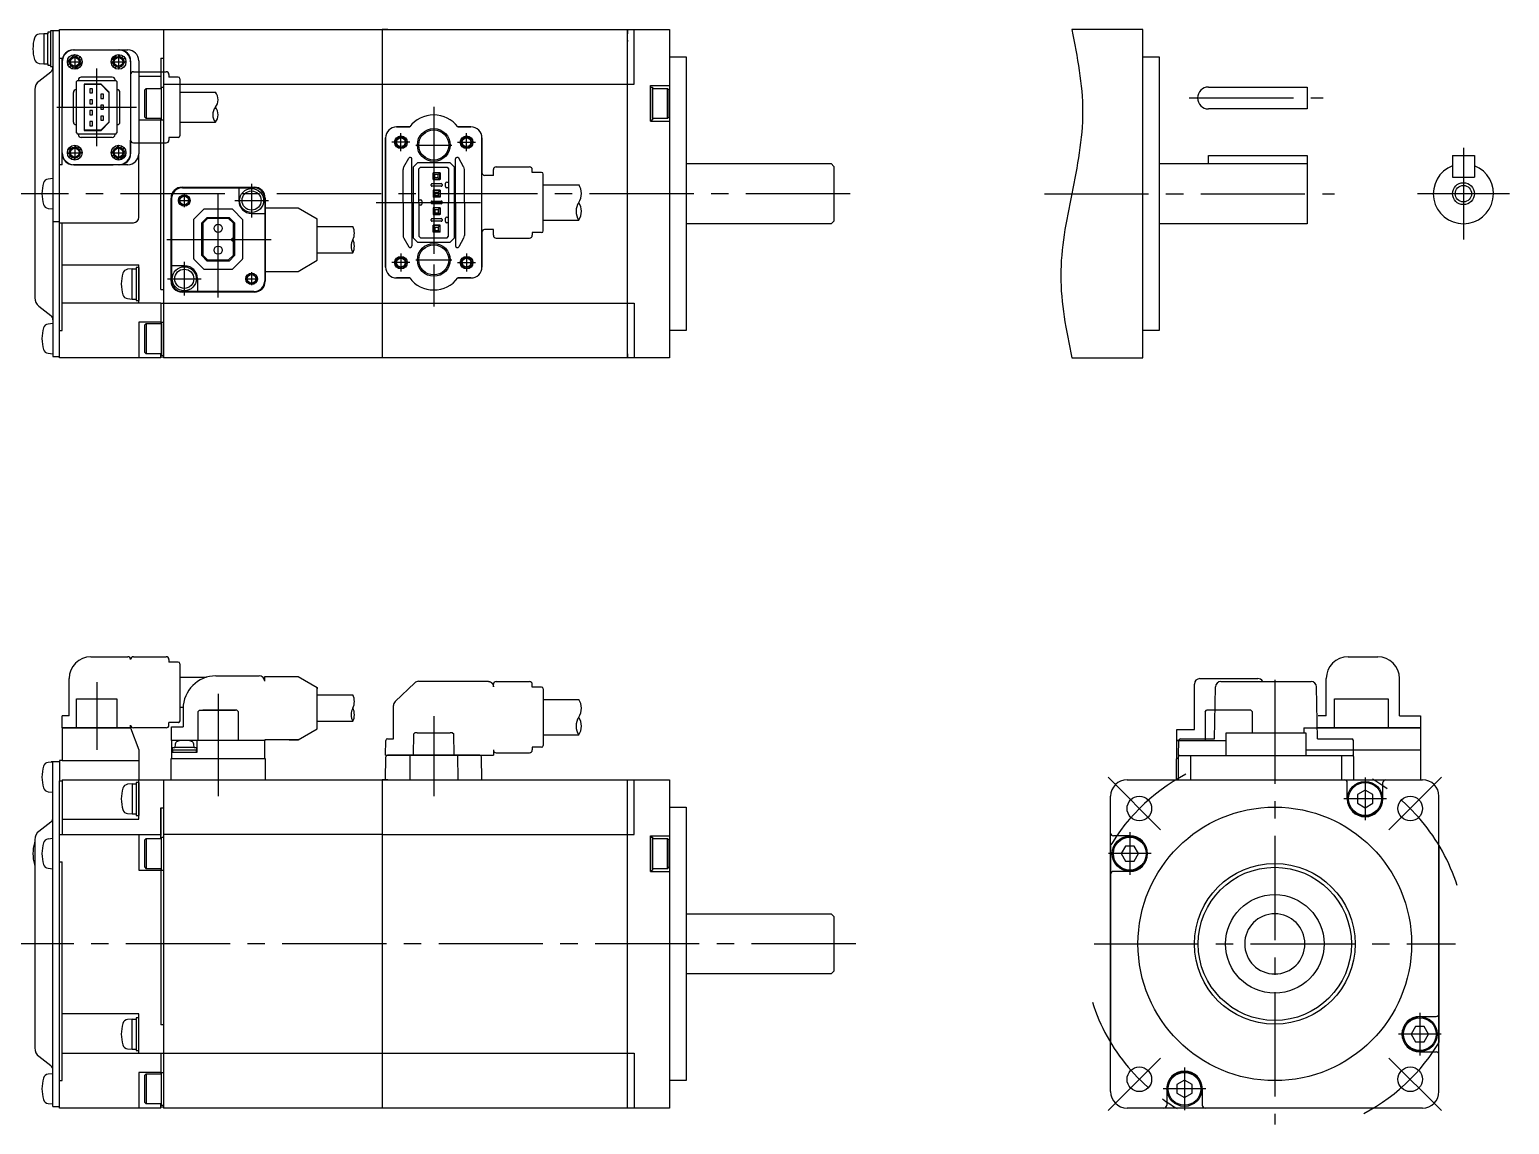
# Model space of a CAD drawing. Header units: millimetres. Extents: x -227 to 179, y -214 to 167.
# Drawn here: x -91.1 to 179.3, y -33 to 167.1 of the extents above; entities that cross this region are included whole.
import ezdxf

# ---------------------------------------------------------------- set-up
doc = ezdxf.new("R2010")
doc.units = ezdxf.units.MM
doc.linetypes.add('CENTER2', pattern=[28.575, 19.05, -3.175, 3.175, -3.175])
pattern_1 = [(45, (-312.71933, 45.2306), (-0.7071068, 1e-16), [])]

msp = doc.modelspace()

# ---------------------------------------------------------------- hatches: boundary and pattern name
at = {"linetype": 'Continuous'}
h = msp.add_hatch(dxfattribs=at)
h.set_pattern_fill('CUSTOM1', color=4, scale=0.5, angle=45, pattern_type=2)
h.set_pattern_definition(pattern_1)
edge = h.paths.add_edge_path()
edge.add_arc((-82.89, 161.24), 1.35, 0, 360)
edge = h.paths.add_edge_path(flags=17)
edge.add_arc((-82.89, 161.24), 1, 0, 360)
h = msp.add_hatch(dxfattribs=at)
h.set_pattern_fill('CUSTOM0', color=4, scale=0.5, angle=45, pattern_type=2)
h.set_pattern_definition(pattern_1)
edge = h.paths.add_edge_path()
edge.add_arc((-74.88, 161.24), 1.35, 0, 360)
edge = h.paths.add_edge_path(flags=17)
edge.add_arc((-74.88, 161.24), 1, 0, 360)
h = msp.add_hatch(dxfattribs=at)
h.set_pattern_fill('CUSTOM2', color=4, scale=0.5, angle=45, pattern_type=2)
h.set_pattern_definition(pattern_1)
edge = h.paths.add_edge_path()
edge.add_arc((-82.88, 144.64), 1.35, 0, 360)
edge = h.paths.add_edge_path(flags=17)
edge.add_arc((-82.88, 144.64), 1, 0, 360)
h = msp.add_hatch(dxfattribs=at)
h.set_pattern_fill('CUSTOM3', color=4, scale=0.5, angle=45, pattern_type=2)
h.set_pattern_definition(pattern_1)
edge = h.paths.add_edge_path()
edge.add_arc((-74.88, 144.64), 1.35, 0, 360)
edge = h.paths.add_edge_path(flags=17)
edge.add_arc((-74.88, 144.64), 1, 0, 360)

# ---------------------------------------------------------------- linework, layer by layer
at = {"color": 7, "linetype": 'Continuous'}
for p, q in [((-88.53, 166.39), (-89.38, 166.32)), ((-88.53, 166.39), (-88.53, 160.89)), ((-87.83, 166.39), (-88.53, 166.39)), ((-87.83, 166.64), (-87.83, 166.39)), ((-87.33, 166.64), (-87.83, 166.64)), ((-87.83, 160.89), (-87.83, 166.39)), ((-87.33, 166.89), (-87.33, 166.64)), ((-86.88, 166.89), (-87.33, 166.89)), ((-87.33, 166.64), (-87.33, 160.64)), ((-85.68, 166.89), (-86.88, 166.89)), ((-86.88, 166.89), (-86.88, 113.8)), ((-85.68, 107.14), (-85.68, 167.14)), ((-85.68, 167.14), (-66.68, 167.14)), ((-66.68, 167.14), (-66.68, 107.14)), ((-66.68, 167.14), (25.82, 167.14)), ((-26.68, 167.14), (-26.68, 135.54)), ((-26.68, 167.14), (-22.68, 167.14)), ((-25.68, 167.14), (-26.68, 167.14)), ((-25.68, 167.14), (-26.68, 167.14)), ((-1.33, 167.14), (-0.83, 167.14)), ((-1.33, 167.14), (-0.83, 167.14)), ((-0.83, 167.14), (1.17, 167.14)), ((18.12, 167.14), (18.12, 166.39)), ((18.12, 166.39), (18.12, 167.14)), ((18.12, 166.39), (18.12, 167.14)), ((18.12, 165.59), (18.12, 167.14)), ((18.12, 166.99), (18.12, 166.79)), ((18.12, 165.39), (18.12, 166.94)), ((18.12, 107.14), (18.12, 165.59)), ((18.12, 165.19), (18.12, 164.99)), ((19.32, 157.14), (19.32, 167.14)), ((25.82, 167.14), (25.82, 107.14)), ((112.3, 167.14), (99.3, 167.14)), ((112.3, 107.14), (112.3, 167.14)), ((-83.18, 163.44), (-74.68, 163.44)), ((-74.68, 163.44), (-73.18, 163.44)), ((-89.38, 160.97), (-88.53, 160.89)), ((-88.53, 160.89), (-87.83, 160.89)), ((-87.83, 160.89), (-87.83, 160.64)), ((-87.83, 160.64), (-87.33, 160.64)), ((-87.33, 160.64), (-87.33, 160.39)), ((-87.33, 160.39), (-86.88, 160.39)), ((-85.68, 161.94), (-85.18, 161.94)), ((-85.18, 142.44), (-85.18, 161.94)), ((-72.68, 161.44), (-72.68, 144.44)), ((-71.18, 161.44), (-71.18, 144.44)), ((-67.18, 161.94), (-67.18, 156.39)), ((-67.18, 161.94), (-66.68, 161.94)), ((25.82, 162.14), (28.82, 162.14)), ((28.82, 162.14), (28.82, 112.14)), ((112.3, 162.14), (115.3, 162.14)), ((115.3, 162.14), (115.3, 112.14)), ((-89.42, 157.74), (-87.27, 159.44)), ((-82.58, 157.64), (-82.38, 157.84)), ((-82.58, 148.24), (-82.58, 157.64)), ((-82.38, 157.84), (-75.38, 157.84)), ((-82.23, 157.94), (-82.23, 157.84)), ((-76.03, 158.44), (-81.73, 158.44)), ((-78.08, 157.19), (-81.18, 157.19)), ((-81.18, 157.19), (-81.18, 148.69)), ((-76.58, 155.69), (-78.08, 157.19)), ((-75.53, 157.84), (-75.53, 157.94)), ((-75.18, 157.64), (-75.38, 157.84)), ((-75.18, 157.64), (-75.18, 148.24)), ((-71.18, 158.64), (-67.18, 158.64)), ((-66.68, 157.14), (18.12, 157.14)), ((18.12, 157.14), (19.32, 157.14)), ((22.32, 156.89), (25.82, 156.89)), ((22.32, 150.39), (22.32, 156.89)), ((-90.18, 156.17), (-90.18, 118.11)), ((-83.13, 150.24), (-83.13, 155.64)), ((-82.63, 156.14), (-82.58, 156.14)), ((-76.58, 150.19), (-76.58, 155.69)), ((-75.13, 156.14), (-75.18, 156.14)), ((-74.63, 150.24), (-74.63, 155.64)), ((-69.81, 156.39), (-70.06, 156.14)), ((-70.06, 151.14), (-70.06, 156.14)), ((-69.81, 156.39), (-67.06, 156.39)), ((-69.81, 156.39), (-69.81, 150.89)), ((-69.81, 156.39), (-69.81, 150.89)), ((-67.06, 150.64), (-67.06, 156.64)), ((-67.06, 150.64), (-67.06, 156.64)), ((-67.06, 150.64), (-67.06, 156.64)), ((-67.06, 150.64), (-67.06, 156.64)), ((-67.06, 156.64), (-66.68, 156.64)), ((22.32, 156.64), (22.7, 156.64)), ((22.32, 156.39), (22.32, 153.64)), ((22.7, 156.64), (22.7, 150.64)), ((22.7, 156.39), (25.45, 156.39)), ((25.7, 156.14), (25.45, 156.39)), ((25.46, 150.89), (25.46, 156.39)), ((25.7, 156.14), (25.7, 151.14)), ((124.3, 156.64), (142.3, 156.64)), ((142.3, 156.64), (142.3, 152.64)), ((22.32, 153.64), (22.32, 150.89)), ((142.3, 152.64), (124.3, 152.64)), ((-82.63, 149.74), (-82.58, 149.74)), ((-78.08, 148.69), (-76.58, 150.19)), ((-75.13, 149.74), (-75.18, 149.74)), ((-71.18, 150.64), (-67.18, 150.64)), ((-70.06, 151.14), (-69.81, 150.89)), ((-67.06, 150.89), (-69.81, 150.89)), ((-67.06, 150.89), (-69.81, 150.89)), ((-67.18, 119.64), (-67.18, 150.89)), ((-67.06, 150.64), (-66.68, 150.64)), ((-67.06, 150.64), (-66.68, 150.64)), ((-21.68, 149.34), (-24.08, 149.34)), ((-10.48, 149.34), (-12.88, 149.34)), ((22.32, 150.64), (22.7, 150.64)), ((22.32, 150.39), (25.82, 150.39)), ((25.45, 150.89), (22.7, 150.89)), ((25.45, 150.89), (25.7, 151.14)), ((-82.58, 148.24), (-82.38, 148.04)), ((-75.38, 148.04), (-82.38, 148.04)), ((-82.23, 147.94), (-82.23, 148.04)), ((-76.03, 147.44), (-81.73, 147.44)), ((-81.18, 148.69), (-78.08, 148.69)), ((-75.53, 148.04), (-75.53, 147.94)), ((-75.38, 148.04), (-75.18, 148.24)), ((-26.08, 147.34), (-26.08, 123.74)), ((-8.48, 123.74), (-8.48, 147.34)), ((-71.18, 132.84), (-71.18, 144.44)), ((-26.68, 144.25), (-26.68, 107.14)), ((-22.75, 142.07), (-21.84, 143.64)), ((-21.28, 135.54), (-21.28, 143.49)), ((-13.28, 135.54), (-13.28, 143.49)), ((-11.82, 142.07), (-12.72, 143.64)), ((124.3, 142.64), (124.3, 144.14)), ((124.3, 144.14), (142.3, 144.14)), ((142.3, 144.14), (142.3, 142.64)), ((-85.18, 142.44), (-85.68, 142.44)), ((-74.68, 142.44), (-83.18, 142.44)), ((-73.18, 142.44), (-74.68, 142.44)), ((-22.88, 135.54), (-22.88, 141.57)), ((-21.01, 142.04), (-20.21, 142.84)), ((-21.01, 129.04), (-21.01, 142.04)), ((-20.21, 142.84), (-14.36, 142.84)), ((-20.01, 141.69), (-19.71, 141.99)), ((-20.01, 135.54), (-20.01, 141.69)), ((-19.71, 141.99), (-14.86, 141.99)), ((-14.86, 141.99), (-14.56, 141.69)), ((-14.56, 141.69), (-14.56, 135.54)), ((-14.36, 142.84), (-13.56, 142.04)), ((-13.56, 142.04), (-13.56, 129.04)), ((-11.68, 135.54), (-11.68, 141.57)), ((28.82, 142.64), (55.32, 142.64)), ((55.32, 142.64), (55.82, 142.14)), ((55.82, 142.14), (55.82, 132.14)), ((115.3, 142.64), (142.3, 142.64)), ((142.3, 142.64), (142.3, 131.64)), ((-86.88, 139.89), (-87.73, 139.82)), ((-63.28, 138.34), (-50.08, 138.34)), ((-63.18, 138.24), (-50.18, 138.24)), ((-52.88, 138.24), (-52.88, 135.84)), ((-17.76, 138.64), (-17.76, 138.84)), ((-17.61, 138.99), (-15.91, 138.99)), ((-15.91, 138.49), (-17.61, 138.49)), ((-15.76, 138.84), (-15.76, 138.64)), ((-15.11, 138.44), (-15.11, 139.04)), ((-14.91, 139.24), (-14.56, 139.24)), ((-14.56, 138.24), (-14.91, 138.24)), ((-65.28, 121.14), (-65.28, 136.34)), ((-65.18, 121.24), (-65.18, 136.24)), ((-48.18, 136.24), (-48.18, 121.24)), ((-48.08, 136.34), (-48.08, 121.14)), ((-22.88, 135.54), (-22.88, 129.51)), ((-21.28, 135.54), (-21.28, 127.59)), ((-20.01, 136.04), (-19.66, 136.04)), ((-20.01, 135.54), (-20.01, 129.39)), ((-19.46, 135.84), (-19.46, 135.24)), ((-17.76, 135.44), (-17.76, 135.64)), ((-17.61, 135.79), (-15.91, 135.79)), ((-15.91, 135.29), (-17.61, 135.29)), ((-15.76, 135.64), (-15.76, 135.44)), ((-14.56, 129.39), (-14.56, 135.54)), ((-13.28, 135.54), (-13.28, 127.59)), ((-11.68, 135.54), (-11.68, 129.51)), ((-87.73, 134.46), (-86.88, 134.39)), ((-59.36, 134.25), (-61.12, 132.49)), ((-59.68, 131.81), (-58.68, 132.81)), ((-58.6, 132.61), (-59.48, 131.73)), ((-54.15, 134.31), (-59.22, 134.31)), ((-58.68, 132.81), (-54.69, 132.81)), ((-54.77, 132.61), (-58.6, 132.61)), ((-53.89, 131.73), (-54.77, 132.61)), ((-53.69, 131.81), (-54.69, 132.81)), ((-54.01, 134.25), (-52.19, 132.35)), ((-50.58, 133.54), (-48.18, 133.54)), ((-19.66, 135.04), (-20.01, 135.04)), ((-17.61, 132.59), (-15.91, 132.59)), ((-15.11, 132.04), (-15.11, 132.64)), ((-14.91, 132.84), (-14.56, 132.84)), ((-86.88, 132.04), (-85.68, 132.04)), ((-85.68, 131.84), (-72.18, 131.84)), ((-85.18, 112.14), (-85.18, 131.84)), ((-61.18, 132.35), (-61.17, 125.29)), ((-59.68, 125.83), (-59.68, 131.81)), ((-59.48, 131.73), (-59.48, 125.91)), ((-53.89, 125.91), (-53.89, 131.73)), ((-53.69, 131.81), (-53.69, 125.83)), ((-52.19, 125.29), (-52.19, 132.35)), ((-17.76, 132.24), (-17.76, 132.44)), ((-15.91, 132.09), (-17.61, 132.09)), ((-15.76, 132.44), (-15.76, 132.24)), ((-14.56, 131.84), (-14.91, 131.84)), ((55.32, 131.64), (28.82, 131.64)), ((55.82, 132.14), (55.32, 131.64)), ((142.3, 131.64), (115.3, 131.64)), ((-54.16, 128.59), (-54.16, 128.89)), ((-54.06, 128.99), (-53.89, 128.99)), ((-53.89, 128.49), (-54.06, 128.49)), ((-22.75, 129.01), (-21.84, 127.44)), ((-20.21, 128.24), (-21.01, 129.04)), ((-14.36, 128.24), (-20.21, 128.24)), ((-20.01, 129.39), (-19.71, 129.09)), ((-19.71, 129.09), (-14.86, 129.09)), ((-14.86, 129.09), (-14.56, 129.39)), ((-13.56, 129.04), (-14.36, 128.24)), ((-11.82, 129.01), (-12.72, 127.44)), ((-61.12, 125.15), (-59.36, 123.39)), ((-59.68, 125.83), (-58.68, 124.83)), ((-59.48, 125.91), (-58.6, 125.03)), ((-54.69, 124.83), (-58.68, 124.83)), ((-58.6, 125.03), (-54.77, 125.03)), ((-54.77, 125.03), (-53.89, 125.91)), ((-54.69, 124.83), (-53.69, 125.83)), ((-54.01, 123.39), (-52.25, 125.15)), ((-85.18, 124.14), (-71.18, 124.14)), ((-72.38, 123.39), (-73.23, 123.32)), ((-72.38, 117.89), (-72.38, 123.39)), ((-72.38, 123.39), (-71.68, 123.39)), ((-71.68, 123.64), (-71.68, 117.64)), ((-71.18, 123.64), (-71.68, 123.64)), ((-71.18, 117.14), (-71.18, 124.14)), ((-71.18, 123.64), (-71.18, 117.64)), ((-71.18, 123.64), (-71.18, 117.64)), ((-62.78, 123.94), (-65.18, 123.94)), ((-59.22, 123.33), (-54.15, 123.33)), ((-24.08, 121.74), (-21.68, 121.74)), ((-12.88, 121.74), (-10.48, 121.74)), ((-67.18, 119.64), (-66.68, 119.64)), ((-50.08, 119.14), (-63.28, 119.14)), ((-50.18, 119.24), (-63.18, 119.24)), ((-60.48, 121.64), (-60.48, 119.24)), ((-87.27, 114.84), (-89.42, 116.54)), ((-67.18, 117.14), (-85.18, 117.14)), ((-73.23, 117.97), (-72.38, 117.89)), ((-72.38, 117.89), (-71.68, 117.89)), ((-71.68, 117.64), (-71.18, 117.64)), ((-67.18, 117.14), (-67.18, 113.39)), ((-67.18, 117.14), (-66.68, 117.14)), ((-66.68, 117.14), (18.12, 117.14)), ((18.12, 117.14), (19.32, 117.14)), ((19.32, 117.14), (19.32, 107.14)), ((-86.88, 113.8), (-86.88, 107.39)), ((-71.18, 113.64), (-71.18, 107.14)), ((-67.18, 113.64), (-71.18, 113.64)), ((-67.06, 107.64), (-67.06, 113.64)), ((-67.06, 113.64), (-66.68, 113.64)), ((-86.88, 113.39), (-87.73, 113.32)), ((-85.68, 112.14), (-85.18, 112.14)), ((-69.81, 113.39), (-70.06, 113.14)), ((-70.06, 108.14), (-70.06, 113.14)), ((-69.81, 113.39), (-69.81, 107.89)), ((-69.81, 113.39), (-67.06, 113.39)), ((-66.68, 110.64), (-66.68, 113.39)), ((-66.68, 110.64), (-66.68, 113.39)), ((28.82, 112.14), (25.82, 112.14)), ((115.3, 112.14), (112.3, 112.14)), ((-66.68, 107.89), (-66.68, 110.64)), ((18.12, 107.14), (18.12, 108.69)), ((-87.73, 107.97), (-86.88, 107.89)), ((-86.88, 107.39), (-85.68, 107.39)), ((-67.18, 107.14), (-85.68, 107.14)), ((-70.06, 108.14), (-69.81, 107.89)), ((-67.06, 107.89), (-69.81, 107.89)), ((-67.18, 107.14), (-67.18, 107.89)), ((-67.18, 107.34), (-66.68, 107.34)), ((-67.06, 107.64), (-66.68, 107.64)), ((25.82, 107.14), (-66.68, 107.14)), ((18.12, 107.89), (18.12, 107.14)), ((18.12, 107.14), (18.12, 107.89)), ((18.12, 107.14), (18.12, 107.89)), ((18.12, 107.49), (18.12, 107.29)), ((99.3, 107.14), (112.3, 107.14)), ((-82.58, 39.5), (-82.58, 44.82)), ((-82.58, 44.82), (-75.18, 44.82)), ((-75.18, 44.82), (-75.18, 39.5)), ((147.31, 44.8), (157.11, 44.8)), ((147.31, 39.5), (147.31, 44.8)), ((157.11, 44.8), (157.11, 39.5)), ((-60.41, 42.4), (-60.11, 42.7)), ((-60.41, 42.4), (-60.41, 37.2)), ((-60.11, 42.7), (-59.49, 42.7)), ((-59.53, 42.7), (-53.54, 42.7)), ((-53.88, 42.7), (-59.49, 42.7)), ((-53.26, 42.7), (-53.88, 42.7)), ((-53.26, 42.7), (-52.96, 42.4)), ((-52.96, 37.2), (-52.96, 42.4)), ((123.66, 42.4), (123.96, 42.7)), ((123.66, 42.4), (123.66, 37.2)), ((124.59, 42.7), (123.96, 42.7)), ((131.44, 42.7), (124.59, 42.7)), ((132.06, 42.7), (131.44, 42.7)), ((132.06, 42.7), (132.36, 42.4)), ((132.36, 38.57), (132.36, 42.4)), ((-85.18, 39.4), (-85.18, 33.5)), ((-80.62, 39.5), (-85.08, 39.5)), ((-75.66, 39.5), (-80.62, 39.5)), ((-75.16, 39.5), (-79.26, 39.5)), ((-73.88, 39.5), (-75.66, 39.5)), ((-72.68, 39.5), (-75.16, 39.5)), ((-72.68, 39.5), (-71.18, 35.5)), ((-21.01, 34.5), (-20.94, 38.4)), ((-20.74, 38.6), (-20.94, 38.4)), ((-20.3, 38.6), (-20.74, 38.6)), ((-20.31, 38.6), (-19.83, 38.6)), ((-19.83, 38.6), (-14.74, 38.6)), ((-14.74, 38.6), (-14.26, 38.6)), ((-13.83, 38.6), (-14.26, 38.6)), ((-13.83, 38.6), (-13.63, 38.4)), ((-13.56, 34.5), (-13.63, 38.4)), ((127.51, 38.57), (142.11, 38.57)), ((127.51, 34.47), (127.51, 38.57)), ((141.71, 39.5), (163.01, 39.5)), ((141.71, 39.5), (141.71, 38.57)), ((142.11, 38.57), (142.11, 34.47)), ((163.01, 39.5), (163.01, 30)), ((-71.18, 35.5), (-71.18, 29.99)), ((-65.18, 37.2), (-65.18, 33.9)), ((-48.18, 37.2), (-65.18, 37.2)), ((-65.03, 35.4), (-65.03, 35.9)), ((-65.03, 35.9), (-64.58, 35.9)), ((-60.63, 35.4), (-65.03, 35.4)), ((-64.98, 35.4), (-65.03, 35.4)), ((-64.98, 35), (-64.98, 35.4)), ((-64.53, 36.49), (-64.58, 35.9)), ((-61.08, 35.9), (-64.58, 35.9)), ((-61.08, 35.9), (-61.14, 36.49)), ((-61.08, 35.9), (-60.63, 35.9)), ((-60.63, 35.4), (-60.68, 35.4)), ((-60.68, 35.4), (-60.68, 35)), ((-60.63, 35.9), (-60.63, 35.4)), ((-60.58, 37.2), (-60.58, 35)), ((-48.18, 33.9), (-48.18, 37.2)), ((118.51, 37.2), (127.51, 37.2)), ((118.51, 33.9), (118.51, 37.2)), ((142.11, 35.5), (163.01, 35.5)), ((-86.88, 33.25), (-87.73, 33.18)), ((-85.68, 33.3), (-87.18, 33.3)), ((-86.88, -29.75), (-86.88, 33.3)), ((-85.18, 33.5), (-85.68, 33.5)), ((-85.68, 33.5), (-85.68, 33.3)), ((-85.68, 33.3), (-85.68, 29.8)), ((-85.18, 33.5), (-71.18, 33.5)), ((-71.18, 33.5), (-71.18, 30)), ((-65.28, 33.9), (-48.08, 33.9)), ((-65.28, 30), (-65.28, 33.9)), ((-63.18, 35), (-65.18, 35)), ((-60.58, 35), (-63.18, 35)), ((-48.08, 33.9), (-48.08, 30)), ((-26.08, 30), (-26.01, 34.21)), ((-13.56, 34.5), (-25.71, 34.5)), ((-21.64, 34.5), (-21.68, 30)), ((-8.86, 34.5), (-13.56, 34.5)), ((-12.92, 34.5), (-12.88, 30)), ((-8.48, 30), (-8.56, 34.21)), ((118.41, 33.8), (118.41, 30)), ((118.61, 33.9), (118.51, 33.9)), ((118.61, 33.9), (118.81, 33.9)), ((118.81, 30.2), (118.81, 34.27)), ((119.01, 34.47), (150.61, 34.47)), ((121.01, 34.47), (121.01, 30)), ((148.61, 34.47), (148.61, 30)), ((150.81, 34.27), (150.81, 30.2)), ((-85.68, 29.8), (-85.18, 29.8)), ((-85.68, -30), (-85.68, 29.8)), ((-85.18, 30), (-85.18, 20)), ((-85.18, 30), (-66.68, 30)), ((-71.18, 22.8), (-71.18, 29.99)), ((-66.68, 30), (25.82, 30)), ((-66.68, 30), (-66.68, -30)), ((-25.68, 30), (-26.68, 30)), ((-25.68, 30), (-26.68, 30)), ((-26.68, 30), (-22.68, 30)), ((-26.68, 30), (-26.68, -1.6)), ((-20.83, 30), (-20.33, 30)), ((-20.83, 30), (-20.33, 30)), ((-20.33, 30), (-18.33, 30)), ((18.12, -30), (18.12, 30)), ((19.32, 20), (19.32, 30)), ((25.82, 30), (25.82, -30)), ((109.41, 30), (163.41, 30)), ((-87.73, 27.82), (-86.88, 27.75)), ((-72.38, 29.25), (-73.23, 29.17)), ((-72.38, 29.25), (-71.68, 29.25)), ((-72.38, 29.25), (-72.38, 23.75)), ((-71.68, 29.5), (-71.68, 23.5)), ((-71.18, 29.5), (-71.68, 29.5)), ((-71.18, 29.5), (-71.18, 23.5)), ((149.66, 26.5), (149.66, 29.5)), ((152.91, 28.1), (151.53, 27.3)), ((151.53, 27.3), (151.53, 25.7)), ((154.3, 27.3), (152.91, 28.1)), ((154.3, 25.7), (154.3, 27.3)), ((156.16, 26.5), (156.16, 29.5)), ((-67.18, 24.9), (-66.68, 24.9)), ((-67.18, 19.25), (-67.18, 24.9)), ((-67.18, 24.9), (-67.18, 19.8)), ((25.82, 25), (28.82, 25)), ((28.82, 25), (28.82, -25)), ((106.41, -27), (106.41, 27)), ((151.53, 25.7), (152.91, 24.9)), ((152.91, 24.9), (154.3, 25.7)), ((166.41, -27), (166.41, 27)), ((-89.42, 20.6), (-87.27, 22.3)), ((-85.18, 22.8), (-71.18, 22.8)), ((-73.23, 23.82), (-72.38, 23.75)), ((-72.38, 23.75), (-71.68, 23.75)), ((-71.68, 23.5), (-71.18, 23.5)), ((-90.18, 19.13), (-90.18, -19.13)), ((-86.88, 19.25), (-87.73, 19.17)), ((-85.68, 20), (-71.18, 20)), ((-85.18, 20), (-67.18, 20)), ((-71.18, 19.94), (-71.18, 20)), ((-67.18, 19.94), (-71.18, 19.94)), ((-71.18, 19.94), (-71.18, 13.5)), ((-69.81, 19.25), (-70.06, 19)), ((-70.06, 14), (-70.06, 19)), ((-69.81, 19.25), (-67.06, 19.25)), ((-69.81, 19.25), (-69.81, 13.75)), ((-67.06, 13.5), (-67.06, 19.5)), ((-67.06, 19.5), (-66.68, 19.5)), ((-26.68, 20), (-66.68, 20)), ((-26.68, 20), (19.32, 20)), ((22.32, 13.25), (22.32, 19.75)), ((22.32, 19.75), (25.82, 19.75)), ((22.32, 19.5), (22.7, 19.5)), ((22.32, 19.25), (22.32, 16.5)), ((22.7, 19.5), (22.7, 13.5)), ((22.7, 19.25), (25.45, 19.25)), ((25.7, 19), (25.45, 19.25)), ((25.46, 13.75), (25.46, 19.25)), ((25.7, 19), (25.7, 14)), ((109.91, 19.75), (106.91, 19.75)), ((22.32, 16.5), (22.32, 13.75)), ((106.41, 18), (106.41, -18)), ((109.11, 17.89), (108.31, 16.5)), ((108.31, 16.5), (109.11, 15.11)), ((110.71, 17.89), (109.11, 17.89)), ((111.51, 16.5), (110.71, 17.89)), ((110.71, 15.11), (111.51, 16.5)), ((166.41, 18), (166.41, -18)), ((-87.73, 13.82), (-86.88, 13.75)), ((-85.68, 15), (-85.18, 15)), ((-85.18, -25), (-85.18, 15)), ((-70.06, 14), (-69.81, 13.75)), ((-67.06, 13.75), (-69.81, 13.75)), ((-67.18, 13.75), (-67.18, -14.8)), ((25.45, 13.75), (22.7, 13.75)), ((25.45, 13.75), (25.7, 14)), ((109.11, 15.11), (110.71, 15.11)), ((-71.18, 13.5), (-67.18, 13.5)), ((-67.06, 13.5), (-66.68, 13.5)), ((22.32, 13.5), (22.7, 13.5)), ((22.32, 13.25), (25.82, 13.25)), ((109.91, 13.25), (106.91, 13.25)), ((-26.68, 7.1), (-26.68, -30)), ((28.82, 5.5), (55.32, 5.5)), ((55.32, 5.5), (55.82, 5)), ((55.82, 5), (55.82, -5)), ((55.82, -5), (55.32, -5.5)), ((55.32, -5.5), (28.82, -5.5)), ((-71.18, -12.8), (-85.18, -12.8)), ((-71.68, -13.5), (-71.68, -19.5)), ((-71.18, -13.5), (-71.68, -13.5)), ((-71.18, -20), (-71.18, -12.8)), ((162.91, -13.25), (165.91, -13.25)), ((162.91, -13.25), (165.91, -13.25)), ((-72.38, -13.75), (-73.23, -13.83)), ((-72.38, -13.75), (-71.68, -13.75)), ((-72.38, -19.25), (-72.38, -13.75)), ((-66.68, -14.8), (-67.18, -14.8)), ((162.11, -15.11), (161.31, -16.5)), ((163.71, -15.11), (162.11, -15.11)), ((164.51, -16.5), (163.71, -15.11)), ((161.31, -16.5), (162.11, -17.89)), ((162.11, -17.89), (163.71, -17.89)), ((163.71, -17.89), (164.51, -16.5)), ((-87.27, -22.3), (-89.42, -20.6)), ((-85.18, -20), (-67.18, -20)), ((-73.23, -19.18), (-72.38, -19.25)), ((-72.38, -19.25), (-71.68, -19.25)), ((-71.68, -19.5), (-71.18, -19.5)), ((-67.18, -20), (-67.18, -23.75)), ((-67.18, -20), (-66.68, -20)), ((-66.68, -20), (-26.68, -20)), ((-26.68, -20), (19.32, -20)), ((19.32, -20), (19.32, -30)), ((162.91, -19.75), (165.91, -19.75)), ((162.91, -19.75), (165.91, -19.75)), ((-86.88, -23.75), (-87.73, -23.83)), ((-67.18, -23.5), (-71.18, -23.5)), ((-71.18, -23.5), (-71.18, -30)), ((-69.81, -23.75), (-70.06, -24)), ((-70.06, -29), (-70.06, -24)), ((-69.81, -23.75), (-67.06, -23.75)), ((-69.81, -23.75), (-69.81, -29.25)), ((-67.06, -29.5), (-67.06, -23.5)), ((-67.06, -23.5), (-66.68, -23.5)), ((-85.68, -25), (-85.18, -25)), ((-66.68, -26.5), (-66.68, -29.25)), ((28.82, -25), (25.82, -25)), ((116.66, -26.5), (116.66, -29.5)), ((119.91, -24.9), (118.53, -25.7)), ((118.53, -25.7), (118.53, -27.3)), ((121.3, -25.7), (119.91, -24.9)), ((121.3, -27.3), (121.3, -25.7)), ((123.16, -26.5), (123.16, -29.5)), ((-87.73, -29.18), (-86.88, -29.25)), ((-70.06, -29), (-69.81, -29.25)), ((-67.06, -29.25), (-69.81, -29.25)), ((-67.18, -30), (-67.18, -29.25)), ((-67.06, -29.5), (-66.68, -29.5)), ((118.53, -27.3), (119.91, -28.1)), ((119.91, -28.1), (121.3, -27.3)), ((-86.88, -29.75), (-85.68, -29.75)), ((-67.18, -30), (-85.68, -30)), ((-67.18, -29.8), (-66.68, -29.8)), ((25.82, -30), (-66.68, -30)), ((163.41, -30), (109.41, -30)), ((154.41, -30), (118.41, -30))]:
    msp.add_line(p, q, dxfattribs=at)
at = {"color": 4, "linetype": 'Continuous'}
for p, q in [((-82.98, 163.44), (-74.88, 163.44)), ((-85.18, 161.24), (-85.18, 152.94)), ((-72.68, 161.24), (-72.68, 158.94)), ((-72.18, 159.44), (-66.18, 159.44)), ((-65.68, 158.94), (-65.68, 158.44)), ((-63.98, 158.44), (-65.68, 158.44)), ((-63.68, 158.14), (-63.68, 147.74)), ((-63.68, 155.69), (-57.18, 155.69)), ((-85.18, 144.64), (-85.18, 152.94)), ((-63.68, 150.19), (-57.18, 150.19)), ((-24.08, 149.34), (-21.68, 149.34)), ((-12.88, 149.34), (-10.48, 149.34)), ((-72.68, 144.64), (-72.68, 146.94)), ((-72.68, 146.94), (-72.68, 146.94)), ((-72.18, 146.44), (-66.18, 146.44)), ((-63.98, 147.44), (-65.68, 147.44)), ((-65.68, 147.44), (-65.68, 146.94)), ((-26.08, 123.74), (-26.08, 147.34)), ((-8.48, 147.34), (-8.48, 140.99)), ((-82.98, 142.44), (-77.78, 142.44)), ((-77.78, 142.44), (-81.98, 142.44)), ((-79.08, 142.44), (-75.88, 142.44)), ((-74.88, 142.44), (-79.08, 142.44)), ((-6.38, 140.49), (-6.38, 141.54)), ((-5.88, 142.04), (0.22, 142.04)), ((0.72, 141.04), (0.72, 141.54)), ((2.42, 141.04), (0.72, 141.04)), ((2.72, 130.34), (2.72, 140.74)), ((-63.18, 138.24), (-50.18, 138.24)), ((-6.38, 140.49), (-7.98, 140.49)), ((2.72, 138.79), (9.22, 138.79)), ((-65.18, 136.24), (-65.18, 121.24)), ((-48.18, 136.24), (-48.18, 134.54)), ((-48.18, 134.54), (-42.08, 134.54)), ((-43.83, 134.54), (-42.08, 134.54)), ((-42.08, 134.54), (-38.58, 132.52)), ((-39.21, 132.88), (-38.58, 132.52)), ((-38.58, 130.04), (-38.58, 132.52)), ((-38.58, 124.96), (-38.58, 132.52)), ((-38.58, 131.14), (-32.08, 131.14)), ((-34.23, 131.14), (-32.08, 131.14)), ((-8.48, 130.09), (-8.48, 123.74)), ((-6.38, 130.59), (-7.98, 130.59)), ((-6.38, 129.54), (-6.38, 130.59)), ((0.72, 130.04), (0.72, 129.54)), ((2.42, 130.04), (0.72, 130.04)), ((2.72, 132.29), (9.22, 132.29)), ((-5.88, 129.04), (0.22, 129.04)), ((-42.08, 122.94), (-38.58, 124.96)), ((-39.21, 124.6), (-38.58, 124.96)), ((-38.58, 126.34), (-32.08, 126.34)), ((-34.23, 126.34), (-32.08, 126.34)), ((-48.18, 122.94), (-42.08, 122.94)), ((-48.18, 122.94), (-48.18, 121.24)), ((-43.83, 122.94), (-42.08, 122.94)), ((-21.68, 121.74), (-24.08, 121.74)), ((-10.48, 121.74), (-12.88, 121.74)), ((-63.18, 119.24), (-50.18, 119.24)), ((-79.93, 52.5), (-73.18, 52.5)), ((-72.18, 52.5), (-66.18, 52.5)), ((-65.68, 52), (-65.68, 51.5)), ((-63.98, 51.5), (-65.68, 51.5)), ((149.81, 52.5), (155.21, 52.5)), ((-63.68, 51.2), (-63.68, 40.8)), ((-63.68, 48.75), (-58.81, 48.75)), ((-57.08, 49), (-49.18, 49)), ((-48.18, 48), (-48.18, 48.9)), ((-48.18, 48.9), (-42.08, 48.9)), ((-48.18, 48), (-48.18, 48.9)), ((-42.08, 48.9), (-38.58, 46.88)), ((-83.93, 41.7), (-83.93, 48.5)), ((-38.58, 39.32), (-38.58, 46.88)), ((-38.58, 46.88), (-38.58, 46.65)), ((-38.58, 46.88), (-38.58, 46.65)), ((-24.34, 44.29), (-20.74, 47.71)), ((-20.04, 48), (-7.38, 48)), ((-6.38, 47), (-6.38, 47.5)), ((-5.88, 47.95), (0.22, 47.95)), ((0.72, 46.95), (0.72, 47.45)), ((2.42, 46.95), (0.72, 46.95)), ((2.32, 46.95), (0.92, 46.95)), ((2.72, 46.65), (2.72, 36.25)), ((121.71, 39.2), (121.71, 47.5)), ((122.71, 48.5), (133.31, 48.5)), ((125.41, 37.47), (125.58, 46.99)), ((126.58, 47.97), (143.05, 47.97)), ((144.21, 37.47), (144.05, 46.99)), ((145.81, 46.68), (145.81, 48.5)), ((145.81, 41.7), (145.81, 48.5)), ((159.21, 41.7), (159.21, 48.5)), ((-38.58, 45.5), (-32.08, 45.5)), ((-24.63, 37.5), (-24.63, 43.59)), ((2.72, 44.7), (9.22, 44.7)), ((-83.93, 41.7), (-85.18, 41.7)), ((-85.18, 39.5), (-85.18, 41.7)), ((-63.68, 43.25), (-63.08, 43.25)), ((-63.08, 43), (-63.08, 39.7)), ((-63.08, 43), (-63.08, 39.7)), ((-38.58, 40.7), (-32.08, 40.7)), ((145.81, 41.7), (144.35, 41.7)), ((159.21, 41.7), (163.01, 41.7)), ((163.01, 41.7), (163.01, 39.5)), ((-85.18, 39.5), (-78.93, 39.5)), ((-78.93, 39.5), (-72.68, 39.5)), ((-72.68, 39.5), (-72.68, 40)), ((-66.18, 39.5), (-72.18, 39.5)), ((-65.68, 40), (-65.68, 40.5)), ((-63.98, 40.5), (-65.68, 40.5)), ((-65.18, 39.7), (-63.08, 39.7)), ((-65.18, 39.7), (-63.08, 39.7)), ((-65.18, 37.2), (-65.18, 39.7)), ((-42.08, 37.3), (-38.58, 39.32)), ((2.72, 38.2), (9.22, 38.2)), ((118.51, 36.7), (118.51, 39.2)), ((118.51, 39.2), (121.71, 39.2)), ((163.01, 39.5), (144.18, 39.5)), ((-48.18, 37.2), (-65.18, 37.2)), ((-42.08, 37.3), (-48.18, 37.3)), ((-48.18, 37.3), (-48.18, 37.2)), ((-43.73, 37.3), (-42.08, 37.3)), ((-26.08, 34.5), (-26.04, 37.21)), ((-25.74, 37.5), (-24.63, 37.5)), ((-6.38, 35.45), (-6.38, 34.5)), ((2.42, 35.95), (0.72, 35.95)), ((0.72, 35.95), (0.72, 35.45)), ((2.32, 35.95), (0.92, 35.95)), ((118.86, 37.2), (118.51, 37.2)), ((118.81, 34.47), (118.86, 37.18)), ((119.16, 37.47), (125.41, 37.47)), ((144.21, 37.47), (150.47, 37.47)), ((150.81, 34.47), (150.77, 37.18)), ((-26.08, 34.5), (-17.28, 34.5)), ((-17.28, 34.5), (-6.38, 34.5)), ((-5.88, 34.95), (0.22, 34.95)), ((118.81, 34.47), (150.81, 34.47))]:
    msp.add_line(p, q, dxfattribs=at)
at = {"color": 1, "linetype": 'CENTER2'}
for p, q in [((-82.89, 162.44), (-82.89, 160.04)), ((-74.88, 162.44), (-74.88, 160.04)), ((-84.09, 161.24), (-81.69, 161.24)), ((-78.88, 145.84), (-78.88, 160.04)), ((-76.08, 161.24), (-73.68, 161.24)), ((120.76, 154.64), (145.23, 154.64)), ((-86.19, 152.94), (-71.58, 152.94)), ((-17.28, 153.04), (-17.28, 151.54)), ((-17.28, 151.54), (-17.28, 116.53)), ((-21.63, 146.54), (-24.93, 146.54)), ((-23.28, 144.89), (-23.28, 148.19)), ((-20.58, 146.04), (-13.98, 146.04)), ((-17.28, 146.4), (-17.28, 118.04)), ((-12.93, 146.54), (-9.63, 146.54)), ((-11.28, 144.89), (-11.28, 148.19)), ((-84.08, 144.64), (-81.68, 144.64)), ((-82.88, 145.84), (-82.88, 143.44)), ((-76.08, 144.64), (-73.68, 144.64)), ((-74.88, 145.84), (-74.88, 143.44)), ((170.88, 145.54), (170.88, 128.74)), ((-56.68, 118.14), (-56.68, 139.34)), ((-50.57, 138.97), (-50.57, 132.81)), ((58.82, 137.14), (-93.18, 137.14)), ((-64.07, 135.89), (-61.67, 135.89)), ((-62.87, 137.09), (-62.87, 134.69)), ((-53.65, 135.89), (-48.37, 135.89)), ((-48.37, 135.89), (-47.49, 135.89)), ((-27.79, 135.54), (-6.23, 135.54)), ((94.3, 137.14), (147.3, 137.14)), ((179.28, 137.14), (162.48, 137.14)), ((-66.05, 128.74), (-46.89, 128.74)), ((-62.87, 124.67), (-62.87, 118.51)), ((-21.63, 124.54), (-24.93, 124.54)), ((-23.28, 126.19), (-23.28, 122.89)), ((-20.58, 125.04), (-13.98, 125.04)), ((-12.93, 124.54), (-9.63, 124.54)), ((-11.28, 126.19), (-11.28, 122.89)), ((-50.57, 122.79), (-50.57, 120.39)), ((-65.95, 121.59), (-60.67, 121.59)), ((-60.67, 121.59), (-59.79, 121.59)), ((-51.77, 121.59), (-49.37, 121.59)), ((-78.88, 47.82), (-78.88, 35.5)), ((136.41, 48.3), (136.41, -33)), ((-56.68, 45.7), (-56.68, 27)), ((-17.28, 41.6), (-17.28, 27)), ((115.55, 20.86), (105.94, 30.48)), ((152.91, 30.4), (152.91, 22.6)), ((157.27, 20.86), (166.89, 30.48)), ((156.81, 26.5), (149.01, 26.5)), ((109.91, 20.4), (109.91, 12.6)), ((113.81, 16.5), (106.01, 16.5)), ((59.82, 0), (-94.18, 0)), ((103.41, 0), (169.41, 0)), ((162.91, -12.6), (162.91, -20.4)), ((166.81, -16.5), (159.01, -16.5)), ((115.55, -20.86), (105.94, -30.48)), ((157.27, -20.86), (166.89, -30.48)), ((119.91, -22.6), (119.91, -30.4)), ((123.81, -26.5), (116.01, -26.5))]:
    msp.add_line(p, q, dxfattribs=at)
at = {"color": 2, "linetype": 'Continuous'}
for p, q in [((-81.13, 157.14), (-78.13, 157.14)), ((-81.13, 148.74), (-81.13, 157.14)), ((-78.13, 157.14), (-76.63, 155.64)), ((-80.13, 156.32), (-80.13, 155.57)), ((-79.63, 156.32), (-80.13, 156.32)), ((-80.13, 155.57), (-79.63, 155.57)), ((-80.13, 154.32), (-80.13, 153.57)), ((-79.63, 154.32), (-80.13, 154.32)), ((-79.63, 155.57), (-79.63, 156.32)), ((-79.63, 153.57), (-79.63, 154.32)), ((-77.63, 155.32), (-78.13, 155.32)), ((-78.13, 155.32), (-78.13, 154.57)), ((-78.13, 154.57), (-77.63, 154.57)), ((-77.63, 154.57), (-77.63, 155.32)), ((-76.63, 155.64), (-76.63, 150.24)), ((-80.13, 153.57), (-79.63, 153.57)), ((-80.13, 152.32), (-80.13, 151.57)), ((-79.63, 152.32), (-80.13, 152.32)), ((-80.13, 151.57), (-79.63, 151.57)), ((-79.63, 151.57), (-79.63, 152.32)), ((-78.13, 153.32), (-78.13, 152.57)), ((-77.63, 153.32), (-78.13, 153.32)), ((-78.13, 152.57), (-77.63, 152.57)), ((-77.63, 152.57), (-77.63, 153.32)), ((-78.13, 148.74), (-81.13, 148.74)), ((-80.13, 150.32), (-80.13, 149.57)), ((-79.63, 150.32), (-80.13, 150.32)), ((-80.13, 149.57), (-79.63, 149.57)), ((-79.63, 149.57), (-79.63, 150.32)), ((-78.13, 151.32), (-78.13, 150.57)), ((-77.63, 151.32), (-78.13, 151.32)), ((-78.13, 150.57), (-77.63, 150.57)), ((-76.63, 150.24), (-78.13, 148.74)), ((-77.63, 150.57), (-77.63, 151.32)), ((-19.78, 144.38), (-19.78, 144.9)), ((-19.68, 144.7), (-19.68, 144.24)), ((-14.88, 144.7), (-14.88, 144.24)), ((-14.78, 144.9), (-14.78, 144.38)), ((-17.37, 140.96), (-17.37, 139.73)), ((-16.14, 140.96), (-17.37, 140.96)), ((-17.36, 139.74), (-17.36, 140.96)), ((-16.16, 140.94), (-17.36, 140.94)), ((-17.06, 140.64), (-17.36, 140.94)), ((-16.46, 140.64), (-17.06, 140.64)), ((-17.06, 140.04), (-17.06, 140.64)), ((-16.46, 140.64), (-16.16, 140.94)), ((-16.46, 140.04), (-16.46, 140.64)), ((-16.16, 139.74), (-16.16, 140.96)), ((-16.14, 140.96), (-16.14, 139.73)), ((-17.36, 140.54), (-17.37, 140.54)), ((-17.36, 140.14), (-17.37, 140.14)), ((-16.14, 139.73), (-17.37, 139.73)), ((-17.06, 140.04), (-17.36, 139.74)), ((-17.36, 139.74), (-16.16, 139.74)), ((-16.46, 140.04), (-17.06, 140.04)), ((-16.46, 140.04), (-16.16, 139.74)), ((-16.16, 140.14), (-16.14, 140.14)), ((-16.14, 137.76), (-17.37, 137.76)), ((-17.37, 137.76), (-17.37, 136.53)), ((-17.36, 137.34), (-17.37, 137.34)), ((-17.36, 136.94), (-17.37, 136.94)), ((-16.14, 136.53), (-17.37, 136.53)), ((-16.16, 137.74), (-17.36, 137.74)), ((-17.36, 137.74), (-17.36, 136.54)), ((-17.06, 137.44), (-17.36, 137.74)), ((-17.06, 136.84), (-17.36, 136.54)), ((-17.36, 136.54), (-16.16, 136.54)), ((-17.06, 137.44), (-17.06, 136.84)), ((-17.06, 137.44), (-16.46, 137.44)), ((-17.06, 136.84), (-16.46, 136.84)), ((-16.46, 137.44), (-16.16, 137.74)), ((-16.46, 137.44), (-16.46, 136.84)), ((-16.46, 136.84), (-16.16, 136.54)), ((-16.16, 137.74), (-16.16, 136.54)), ((-16.16, 137.34), (-16.14, 137.34)), ((-16.16, 136.94), (-16.14, 136.94)), ((-16.14, 137.76), (-16.14, 136.53)), ((-16.14, 134.56), (-17.37, 134.56)), ((-17.37, 134.56), (-17.37, 133.33)), ((-17.36, 134.14), (-17.37, 134.14)), ((-17.36, 133.74), (-17.37, 133.74)), ((-16.14, 133.33), (-17.37, 133.33)), ((-16.16, 134.54), (-17.36, 134.54)), ((-17.36, 134.54), (-17.36, 133.34)), ((-17.06, 134.24), (-17.36, 134.54)), ((-17.06, 133.64), (-17.36, 133.34)), ((-17.36, 133.34), (-16.16, 133.34)), ((-17.06, 134.24), (-17.06, 133.64)), ((-17.06, 134.24), (-16.46, 134.24)), ((-17.06, 133.64), (-16.46, 133.64)), ((-16.46, 134.24), (-16.16, 134.54)), ((-16.46, 134.24), (-16.46, 133.64)), ((-16.46, 133.64), (-16.16, 133.34)), ((-16.16, 134.54), (-16.16, 133.34)), ((-16.16, 134.14), (-16.14, 134.14)), ((-16.16, 133.74), (-16.14, 133.74)), ((-16.14, 134.56), (-16.14, 133.33)), ((-16.14, 131.36), (-17.37, 131.36)), ((-17.37, 130.13), (-17.37, 131.36)), ((-17.36, 130.94), (-17.37, 130.94)), ((-17.36, 130.54), (-17.37, 130.54)), ((-16.14, 130.13), (-17.37, 130.13)), ((-16.16, 131.34), (-17.36, 131.34)), ((-17.36, 131.34), (-17.36, 130.14)), ((-17.06, 131.04), (-17.36, 131.34)), ((-17.06, 130.44), (-17.36, 130.14)), ((-17.36, 130.14), (-16.16, 130.14)), ((-17.06, 131.04), (-17.06, 130.44)), ((-17.06, 131.04), (-16.46, 131.04)), ((-17.06, 130.44), (-16.46, 130.44)), ((-16.46, 131.04), (-16.16, 131.34)), ((-16.46, 131.04), (-16.46, 130.44)), ((-16.46, 130.44), (-16.16, 130.14)), ((-16.16, 131.34), (-16.16, 130.14)), ((-16.16, 130.94), (-16.14, 130.94)), ((-16.16, 130.54), (-16.14, 130.54)), ((-16.14, 130.13), (-16.14, 131.36))]:
    msp.add_line(p, q, dxfattribs=at)
for p, q in [((168.88, 144.14), (168.88, 140.14)), ((168.88, 144.14), (172.88, 144.14)), ((172.88, 144.14), (172.88, 140.14)), ((168.88, 140.14), (172.88, 140.14))]:
    msp.add_line(p, q)
at = {"color": 4, "linetype": 'Continuous'}
msp.add_lwpolyline([(-7.38, 48), (-7.36, 48), (-7.34, 48), (-7.32, 48), (-7.3, 47.99), (-7.28, 47.99), (-7.25, 47.99), (-7.23, 47.99), (-7.21, 47.98), (-7.19, 47.98), (-7.17, 47.98), (-7.15, 47.97), (-7.13, 47.97), (-7.1, 47.96), (-7.08, 47.95), (-7.06, 47.95), (-7.04, 47.94), (-7.02, 47.93), (-7, 47.92), (-6.98, 47.92), (-6.96, 47.91), (-6.94, 47.9), (-6.92, 47.89), (-6.9, 47.88), (-6.88, 47.87), (-6.87, 47.85), (-6.85, 47.84), (-6.83, 47.83), (-6.81, 47.82), (-6.79, 47.81), (-6.78, 47.79), (-6.76, 47.78), (-6.74, 47.77), (-6.73, 47.75), (-6.71, 47.74), (-6.69, 47.72), (-6.68, 47.71), (-6.66, 47.69), (-6.65, 47.68), (-6.63, 47.66), (-6.62, 47.64), (-6.6, 47.63), (-6.59, 47.61), (-6.58, 47.59), (-6.57, 47.57), (-6.55, 47.56), (-6.54, 47.54), (-6.53, 47.52), (-6.52, 47.5), (-6.51, 47.48), (-6.5, 47.46), (-6.49, 47.44), (-6.48, 47.42), (-6.47, 47.4), (-6.46, 47.38), (-6.45, 47.36), (-6.44, 47.34), (-6.44, 47.32), (-6.43, 47.3), (-6.42, 47.28), (-6.42, 47.26), (-6.41, 47.24), (-6.41, 47.22), (-6.4, 47.2), (-6.4, 47.17), (-6.4, 47.15), (-6.39, 47.13), (-6.39, 47.11), (-6.39, 47.09), (-6.39, 47.07), (-6.39, 47.04), (-6.39, 47.02), (-6.38, 47)], dxfattribs=at)
for centre in [(-82.89, 161.24), (-74.88, 161.24), (-82.88, 144.64), (-74.88, 144.64)]:
    msp.add_circle(centre, 1.35, dxfattribs=at)
at = {"color": 2, "linetype": 'Continuous'}
for centre, radius in [((-82.89, 161.24), 1), ((-74.88, 161.24), 1), ((-23.28, 146.54), 1), ((-11.28, 146.54), 1), ((-82.88, 144.64), 1), ((-74.88, 144.64), 1), ((170.88, 137.14), 2), ((-62.87, 135.89), 1), ((-56.68, 130.82), 0.748), ((-56.68, 126.82), 0.748), ((-23.28, 124.54), 1), ((-11.28, 124.54), 1), ((-50.57, 121.59), 1)]:
    msp.add_circle(centre, radius, dxfattribs=at)
at = {"color": 7, "linetype": 'Continuous'}
for centre, radius in [((-82.89, 161.24), 0.8), ((-74.88, 161.24), 0.8), ((-17.28, 146.04), 3), ((-17.28, 146.04), 3), ((-17.28, 146.04), 2.75), ((-23.28, 146.54), 1.15), ((-23.28, 146.54), 0.8), ((-11.28, 146.54), 1.15), ((-11.28, 146.54), 0.8), ((-82.88, 144.64), 0.8), ((-74.88, 144.64), 0.8), ((-50.57, 135.89), 2.2), ((-62.87, 135.89), 1.05), ((-62.87, 135.89), 0.8), ((-50.57, 135.89), 1.75), ((-17.28, 125.04), 3), ((-17.28, 125.04), 3), ((-17.28, 125.04), 2.75), ((-23.28, 124.54), 1.15), ((-23.28, 124.54), 0.8), ((-11.28, 124.54), 1.15), ((-11.28, 124.54), 0.8), ((-62.87, 121.59), 2.2), ((-62.87, 121.59), 1.75), ((-50.57, 121.59), 1.05), ((-50.57, 121.59), 0.8), ((152.91, 26.5), 3.2), ((152.91, 26.5), 3), ((111.66, 24.75), 2.25), ((136.41, 0), 25), ((161.16, 24.75), 2.25), ((109.91, 16.5), 3.2), ((109.91, 16.5), 3), ((136.41, 0), 14.69), ((136.41, 0), 14), ((136.41, 0), 9), ((162.91, -16.5), 3.2), ((162.91, -16.5), 3), ((111.66, -24.75), 2.25), ((119.91, -26.5), 3.2), ((119.91, -26.5), 3), ((161.16, -24.75), 2.25)]:
    msp.add_circle(centre, radius, dxfattribs=at)
msp.add_circle((170.88, 137.14), 1.5)
for centre, radius, start, end in [((-83.53, 163.64), 7, 163.743, 180), ((-89.29, 165.32), 1, 95, 163.743), ((-83.53, 163.64), 7, 180, 196.257), ((-83.18, 161.44), 2, 90, 180), ((-74.68, 161.44), 2, 0, 90), ((-73.18, 161.44), 2, 0, 90), ((-89.29, 161.96), 1, 196.257, 265), ((-87.88, 160.23), 1, 308.2338, 0), ((-88.18, 156.17), 2, 128.2338, 180), ((-81.73, 157.94), 0.5, 90, 180), ((-76.03, 157.94), 0.5, 360, 90), ((-82.63, 155.64), 0.5, 90, 180), ((-75.13, 155.64), 0.5, 0, 90), ((-17.28, 146.04), 5.5, 90, 143.1301), ((-17.28, 146.04), 5.5, 36.8699, 90), ((-82.63, 150.24), 0.5, 180, 270), ((-75.13, 150.24), 0.5, 270, 0), ((-24.08, 147.34), 2, 90, 180), ((-10.48, 147.34), 2, 360, 90), ((-81.73, 147.94), 0.5, 180, 270), ((-76.03, 147.94), 0.5, 270, 360), ((-83.18, 144.44), 2, 180, 270), ((-74.68, 144.44), 2, 270, 0), ((-73.18, 144.44), 2, 270, 0), ((-21.58, 143.49), 0.3, 0, 150), ((-12.98, 143.49), 0.3, 30, 180), ((-21.88, 141.57), 1, 150, 180), ((-12.68, 141.57), 1, 0, 30), ((-81.88, 137.14), 7, 163.743, 180), ((-87.64, 138.82), 1, 95, 163.743), ((-63.28, 136.34), 2, 90, 180), ((-63.18, 136.24), 2, 89.9989, 180), ((-50.18, 136.24), 2, 0, 89.9989), ((-50.08, 136.34), 2, 0, 90), ((-17.61, 138.84), 0.15, 90, 180), ((-17.61, 138.64), 0.15, 180, 270), ((-15.91, 138.84), 0.15, 0, 90), ((-15.91, 138.64), 0.15, 270, 0), ((-14.91, 139.04), 0.2, 90, 180), ((-14.91, 138.44), 0.2, 180, 270), ((-81.88, 137.14), 7, 180, 196.257), ((-50.58, 135.84), 2.3, 180, 269.9989), ((-19.66, 135.84), 0.2, 0, 90), ((-19.66, 135.24), 0.2, 270, 0), ((-17.61, 135.64), 0.15, 90, 180), ((-17.61, 135.44), 0.15, 180, 270), ((-15.91, 135.64), 0.15, 0, 90), ((-15.91, 135.44), 0.15, 270, 0), ((-87.64, 135.46), 1, 196.257, 265), ((-72.18, 132.84), 1, 270, 0), ((-59.22, 134.11), 0.2, 89.9988, 135.0061), ((-54.15, 134.11), 0.2, 44.9907, 89.9988), ((-17.61, 132.44), 0.15, 90, 180), ((-15.91, 132.44), 0.15, 0, 90), ((-14.91, 132.64), 0.2, 90, 180), ((-60.98, 132.35), 0.2, 135.0061, 180.0061), ((-17.61, 132.24), 0.15, 180, 270), ((-15.91, 132.24), 0.15, 270, 0), ((-14.91, 132.04), 0.2, 180, 270), ((-54.06, 128.89), 0.0998, 90, 180), ((-54.06, 128.59), 0.0998, 180, 270), ((-21.88, 129.51), 1, 180, 210), ((-21.58, 127.59), 0.3, 210, 0), ((-12.98, 127.59), 0.3, 180, 330), ((-12.68, 129.51), 1, 330, 0), ((-60.97, 125.29), 0.2, 180.0061, 225.0061), ((-52.39, 125.29), 0.2, 314.9991, 359.9907), ((-67.38, 120.64), 7, 163.743, 180), ((-73.14, 122.32), 1, 95, 163.743), ((-62.78, 121.64), 2.3, 0, 90), ((-59.22, 123.53), 0.2, 225.0061, 269.9991), ((-54.15, 123.53), 0.2, 269.9991, 314.9991), ((-24.08, 123.74), 2, 180, 270), ((-17.28, 125.04), 5.5, 216.8699, 270), ((-17.28, 125.04), 5.5, 270, 323.1301), ((-10.48, 123.74), 2, 270, 360), ((-67.38, 120.64), 7, 180, 196.257), ((-63.28, 121.14), 2, 180, 270), ((-63.18, 121.24), 2, 180, 269.9989), ((-50.18, 121.24), 2, 269.9989, 0), ((-50.08, 121.14), 2, 270, 0), ((-88.18, 118.11), 2, 180, 231.7662), ((-73.14, 118.96), 1, 196.257, 265), ((-87.88, 114.06), 1, 0, 51.7662), ((-81.88, 110.64), 7, 163.743, 180), ((-87.64, 112.32), 1, 95, 163.743), ((-81.88, 110.64), 7, 180, 196.257), ((-87.64, 108.96), 1, 196.257, 265), ((-85.08, 39.4), 0.1, 90, 180), ((-63.93, 36.44), 0.6, 106.3877, 175), ((-62.83, 32.7), 4.5, 90, 106.3877), ((-62.83, 32.7), 4.5, 73.6123, 90), ((-61.73, 36.44), 0.6, 5, 73.6123), ((-81.88, 30.5), 7, 163.743, 180), ((-87.64, 32.18), 1, 95, 163.743), ((-25.71, 34.2), 0.3, 90, 179), ((-8.86, 34.2), 0.3, 1, 90), ((118.51, 33.8), 0.1, 90, 180), ((119.01, 34.27), 0.2, 90, 180), ((150.61, 34.27), 0.2, 0, 90), ((-81.88, 30.5), 7, 180, 196.257), ((109.41, 27), 3, 90, 180), ((118.61, 30.2), 0.2, 270, 0), ((149.16, 29.5), 0.5, 0, 90), ((151.01, 30.2), 0.2, 180, 270), ((156.66, 29.5), 0.5, 90, 180), ((163.41, 27), 3, 0, 90), ((-87.64, 28.82), 1, 196.257, 265), ((-67.38, 26.5), 7, 163.743, 180), ((-73.14, 28.18), 1, 95, 163.743), ((-67.38, 26.5), 7, 180, 196.257), ((-73.14, 24.82), 1, 196.257, 265), ((152.91, 26.5), 3.25, 180, 0), ((-87.88, 23.09), 1, 308.2338, 0), ((-88.18, 19.03), 2, 128.2338, 180), ((-87.64, 18.18), 1, 95, 163.743), ((106.91, 20.25), 0.5, 180, 270), ((109.91, 16.5), 3.25, 270, 90), ((-83.53, 16.5), 7, 163.743, 180), ((-83.53, 16.5), 7, 180, 196.257), ((-89.29, 18.18), 1, 152.8615, 163.743), ((-81.88, 16.5), 7, 163.743, 180), ((-81.88, 16.5), 7, 180, 196.257), ((-89.29, 14.82), 1, 196.257, 207.1385), ((-87.64, 14.82), 1, 196.257, 265), ((106.91, 12.75), 0.5, 90, 180), ((136.41, 0), 5.5, 90, 0), ((136.41, 0), 5.5, 0, 90), ((162.91, -16.5), 3.25, 90, 270), ((162.91, -16.5), 3.25, 90, 270), ((165.91, -12.75), 0.5, 270, 0), ((165.91, -12.75), 0.5, 270, 0), ((-67.38, -16.5), 7, 163.743, 180), ((-73.14, -14.82), 1, 95, 163.743), ((-67.38, -16.5), 7, 180, 196.257), ((-73.14, -18.18), 1, 196.257, 265), ((-88.18, -19.03), 2, 180, 231.7662), ((165.91, -20.25), 0.5, 0, 90), ((165.91, -20.25), 0.5, 0, 90), ((-87.64, -24.82), 1, 95, 163.743), ((-87.88, -23.09), 1, 0, 51.7662), ((119.91, -26.5), 3.25, 0, 180), ((-81.88, -26.5), 7, 163.743, 180), ((-81.88, -26.5), 7, 180, 196.257), ((109.41, -27), 3, 180, 270), ((163.41, -27), 3, 270, 0), ((-87.64, -28.18), 1, 196.257, 265), ((116.16, -29.5), 0.5, 270, 0), ((123.66, -29.5), 0.5, 180, 270)]:
    msp.add_arc(centre, radius, start, end, dxfattribs=at)
at = {"color": 4, "linetype": 'Continuous'}
for centre, radius, start, end in [((-82.98, 161.24), 2.2, 90, 180), ((-74.88, 161.24), 2.2, 0, 90), ((-72.18, 158.94), 0.5, 90, 180), ((-66.18, 158.94), 0.5, 0, 90), ((-63.98, 158.14), 0.3, 360, 90), ((-58.82, 154.32), 2.14, 320.0338, 39.9662), ((-55.54, 151.57), 2.14, 140.0338, 219.9662), ((-58.82, 151.57), 2.14, 320.0338, 39.9662), ((-17.28, 146.04), 5.5, 36.8699, 143.1301), ((-24.08, 147.34), 2, 90, 180), ((-10.48, 147.34), 2, 0, 90), ((-72.18, 146.94), 0.5, 180.0024, 270), ((-66.18, 146.94), 0.5, 270, 0), ((-63.98, 147.74), 0.3, 270, 0), ((-82.98, 144.64), 2.2, 180, 270), ((-74.88, 144.64), 2.2, 270, 0), ((-7.98, 140.99), 0.5, 180, 270), ((-5.88, 141.54), 0.5, 90, 180), ((0.22, 141.54), 0.5, 0, 90), ((2.42, 140.74), 0.3, 0, 90), ((-63.18, 136.24), 2, 90, 180), ((-50.18, 136.24), 2, 0, 90), ((6.82, 137.17), 2.89, 325.7945, 34.2055), ((11.61, 133.92), 2.89, 145.7945, 214.2055), ((6.82, 133.92), 2.89, 325.7945, 34.2055), ((-34.33, 129.94), 2.55, 331.9275, 28.0725), ((-34.33, 129.94), 2.55, 331.9275, 28.0725), ((-7.98, 130.09), 0.5, 90, 180), ((2.42, 130.34), 0.3, 270, 0), ((-29.83, 127.54), 2.55, 151.9275, 208.0725), ((-29.83, 127.54), 2.55, 151.9275, 208.0725), ((-34.33, 127.54), 2.55, 331.9275, 28.0725), ((-34.33, 127.54), 2.55, 331.9275, 28.0725), ((-5.88, 129.54), 0.5, 180, 270), ((0.22, 129.54), 0.5, 270, 0), ((-24.08, 123.74), 2, 180, 270), ((-17.28, 125.04), 5.5, 216.8699, 323.1301), ((-10.48, 123.74), 2, 270, 360), ((-63.18, 121.24), 2, 180, 270), ((-50.18, 121.24), 2, 270, 0), ((-79.93, 48.5), 4, 90, 180), ((-73.18, 52), 0.5, 0, 90), ((-72.18, 52), 0.5, 90, 180), ((-66.18, 52), 0.5, 0, 90), ((-63.98, 51.2), 0.3, 0, 90), ((149.81, 48.5), 4, 90, 180), ((155.21, 48.5), 4, 0, 90), ((-57.08, 43), 6, 90, 180), ((-49.18, 48), 1, 0, 90), ((-20.04, 47), 1, 90, 134.5), ((-5.88, 47.45), 0.5, 90, 180), ((-5.88, 47.45), 0.5, 90, 180), ((0.22, 47.45), 0.5, 0, 90), ((2.42, 46.65), 0.3, 0, 90), ((122.71, 47.5), 1, 90, 180), ((126.58, 46.97), 1, 90, 179), ((133.31, 47.5), 1, 30, 90), ((143.05, 46.97), 1, 1, 90), ((-34.33, 44.3), 2.55, 331.9275, 28.0725), ((-23.63, 43.57), 1, 134.5, 179), ((6.82, 43.08), 2.89, 325.7945, 34.2055), ((-63.98, 40.8), 0.3, 270, 0), ((-63.93, 40.8), 0.3, 270, 0), ((-29.83, 41.9), 2.55, 151.9275, 208.0725), ((-34.33, 41.9), 2.55, 331.9275, 28.0725), ((11.61, 39.82), 2.89, 145.7945, 214.2055), ((6.82, 39.82), 2.89, 325.7945, 34.2055), ((-72.18, 40), 0.5, 180, 270), ((-66.18, 40), 0.5, 270, 0), ((-25.74, 37.2), 0.3, 90, 179), ((-5.88, 35.45), 0.5, 180, 270), ((-5.88, 35.45), 0.5, 180, 270), ((0.22, 35.45), 0.5, 270, 0), ((2.42, 36.25), 0.3, 270, 0), ((119.16, 37.17), 0.3, 90, 179), ((150.47, 37.17), 0.3, 1, 90)]:
    msp.add_arc(centre, radius, start, end, dxfattribs=at)
for centre, radius, start, end in [((124.3, 154.64), 2, 90, 270), ((170.88, 137.14), 5.5, 111.3237, 68.6763)]:
    msp.add_arc(centre, radius, start, end)
at = {"color": 1, "linetype": 'CENTER2'}
for start, end in [(117.6604, 152.3396), (17.7153, 62.3396), (197.7153, 242.3396), (297.6604, 332.3396)]:
    msp.add_arc((136.41, 0), 35, start, end, dxfattribs=at)
at = {"color": 2, "linetype": 'Continuous'}
msp.add_open_spline([(99.3, 167.14), (100.3, 162.14), (102.3, 152.14), (99.3, 137.14), (96.3, 122.14), (98.3, 112.14), (99.3, 107.14)], degree=3, dxfattribs=at)

doc.saveas('drawing.dxf')
